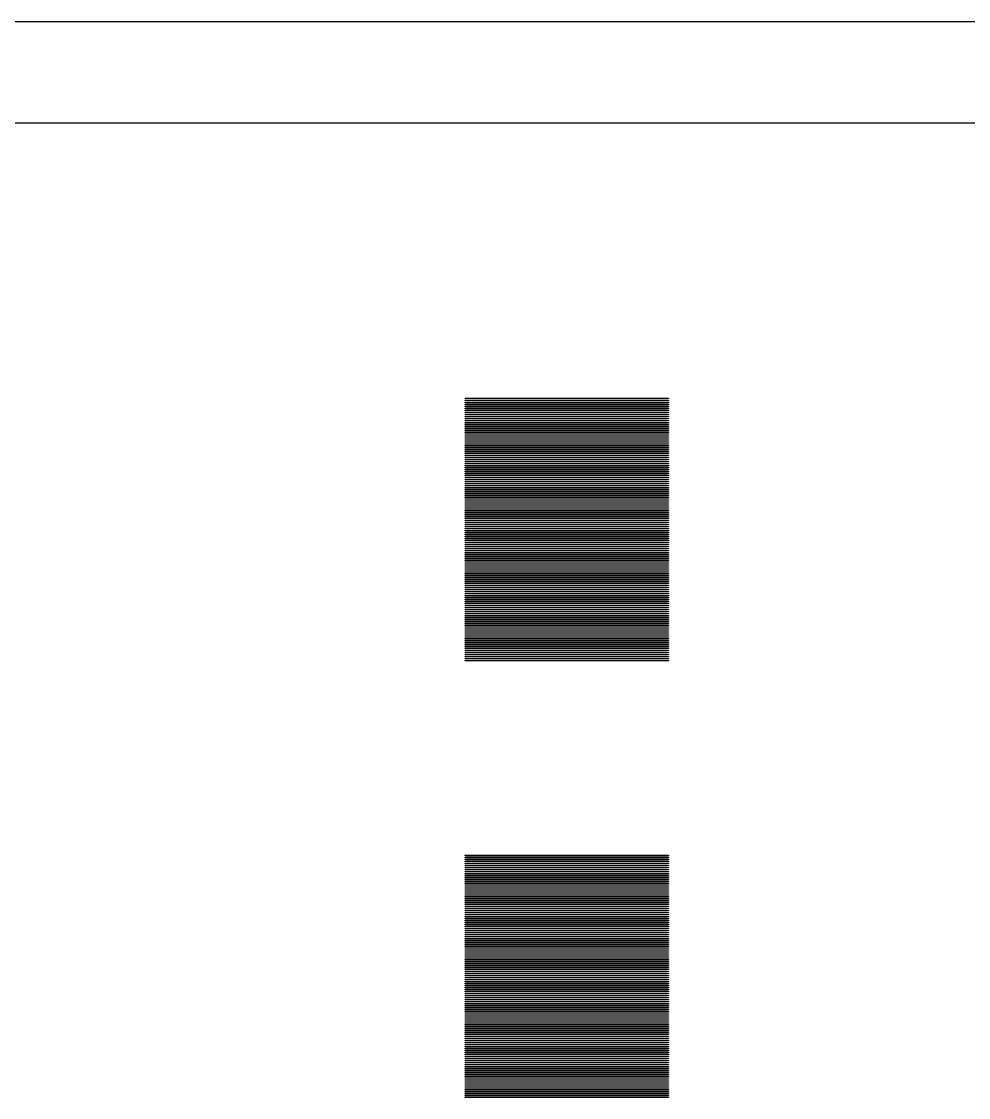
# Model space of a CAD drawing. Extents: x -21 to 129, y -39 to 111.
# Drawn here: x 16.27 to 34.9, y 56.31 to 77.5 of the extents above; entities that cross this region are included whole.
import ezdxf

# ---------------------------------------------------------------- set-up
doc = ezdxf.new("R2010")
doc.units = 0

msp = doc.modelspace()

# ---------------------------------------------------------------- linework, layer by layer
for p, q in [((-4.5, 77.5), (112.5, 77.5)), ((111.5, 75.5), (-3.5, 75.5)), ((25, 70.075), (25, 70.085)), ((25, 70.085), (29, 70.085)), ((29, 70.075), (25, 70.075)), ((25, 70.035), (25, 70.045)), ((25, 70.045), (29, 70.045)), ((29, 70.035), (25, 70.035)), ((25, 69.995), (25, 70.005)), ((25, 70.005), (29, 70.005)), ((29, 69.995), (25, 69.995)), ((25, 69.955), (25, 69.965)), ((25, 69.965), (29, 69.965)), ((29, 69.955), (25, 69.955)), ((25, 69.915), (25, 69.925)), ((25, 69.925), (29, 69.925)), ((29, 69.915), (25, 69.915)), ((29, 70.085), (29, 70.075)), ((29, 70.045), (29, 70.035)), ((29, 70.005), (29, 69.995)), ((29, 69.965), (29, 69.955)), ((29, 69.925), (29, 69.915)), ((25, 69.875), (25, 69.885)), ((25, 69.885), (29, 69.885)), ((29, 69.875), (25, 69.875)), ((25, 69.835), (25, 69.845)), ((25, 69.845), (29, 69.845)), ((29, 69.835), (25, 69.835)), ((25, 69.795), (25, 69.805)), ((25, 69.805), (29, 69.805)), ((29, 69.795), (25, 69.795)), ((25, 69.755), (25, 69.765)), ((25, 69.765), (29, 69.765)), ((29, 69.755), (25, 69.755)), ((25, 69.715), (25, 69.725)), ((25, 69.725), (29, 69.725)), ((29, 69.715), (25, 69.715)), ((29, 69.885), (29, 69.875)), ((29, 69.845), (29, 69.835)), ((29, 69.805), (29, 69.795)), ((29, 69.765), (29, 69.755)), ((29, 69.725), (29, 69.715)), ((25, 69.675), (25, 69.685)), ((25, 69.685), (29, 69.685)), ((29, 69.675), (25, 69.675)), ((25, 69.635), (25, 69.645)), ((25, 69.645), (29, 69.645)), ((29, 69.635), (25, 69.635)), ((25, 69.595), (25, 69.605)), ((25, 69.605), (29, 69.605)), ((29, 69.595), (25, 69.595)), ((25, 69.555), (25, 69.565)), ((25, 69.565), (29, 69.565)), ((29, 69.555), (25, 69.555)), ((25, 69.515), (25, 69.525)), ((25, 69.525), (29, 69.525)), ((29, 69.515), (25, 69.515)), ((29, 69.685), (29, 69.675)), ((29, 69.645), (29, 69.635)), ((29, 69.605), (29, 69.595)), ((29, 69.565), (29, 69.555)), ((29, 69.525), (29, 69.515)), ((25, 69.475), (25, 69.485)), ((25, 69.485), (29, 69.485)), ((29, 69.475), (25, 69.475)), ((25, 69.435), (25, 69.445)), ((25, 69.445), (29, 69.445)), ((29, 69.435), (25, 69.435)), ((25, 69.395), (25, 69.405)), ((25, 69.405), (29, 69.405)), ((29, 69.395), (25, 69.395)), ((25, 69.355), (25, 69.365)), ((25, 69.365), (29, 69.365)), ((29, 69.355), (25, 69.355)), ((25, 69.315), (25, 69.325)), ((25, 69.325), (29, 69.325)), ((29, 69.315), (25, 69.315)), ((25, 69.275), (25, 69.285)), ((25, 69.285), (29, 69.285)), ((29, 69.275), (25, 69.275)), ((29, 69.485), (29, 69.475)), ((29, 69.445), (29, 69.435)), ((29, 69.405), (29, 69.395)), ((29, 69.365), (29, 69.355)), ((29, 69.325), (29, 69.315)), ((29, 69.285), (29, 69.275)), ((25, 69.235), (25, 69.245)), ((25, 69.245), (29, 69.245)), ((29, 69.235), (25, 69.235)), ((25, 69.195), (25, 69.205)), ((25, 69.205), (29, 69.205)), ((29, 69.195), (25, 69.195)), ((25, 69.155), (25, 69.165)), ((25, 69.165), (29, 69.165)), ((29, 69.155), (25, 69.155)), ((25, 69.115), (25, 69.125)), ((25, 69.125), (29, 69.125)), ((29, 69.115), (25, 69.115)), ((25, 69.075), (25, 69.085)), ((25, 69.085), (29, 69.085)), ((29, 69.075), (25, 69.075)), ((29, 69.245), (29, 69.235)), ((29, 69.205), (29, 69.195)), ((29, 69.165), (29, 69.155)), ((29, 69.125), (29, 69.115)), ((29, 69.085), (29, 69.075)), ((25, 69.035), (25, 69.045)), ((25, 69.045), (29, 69.045)), ((29, 69.035), (25, 69.035)), ((25, 68.995), (25, 69.005)), ((25, 69.005), (29, 69.005)), ((29, 68.995), (25, 68.995)), ((25, 68.955), (25, 68.965)), ((25, 68.965), (29, 68.965)), ((29, 68.955), (25, 68.955)), ((25, 68.915), (25, 68.925)), ((25, 68.925), (29, 68.925)), ((29, 68.915), (25, 68.915)), ((25, 68.875), (25, 68.885)), ((25, 68.885), (29, 68.885)), ((29, 68.875), (25, 68.875)), ((29, 69.045), (29, 69.035)), ((29, 69.005), (29, 68.995)), ((29, 68.965), (29, 68.955)), ((29, 68.925), (29, 68.915)), ((29, 68.885), (29, 68.875)), ((25, 68.835), (25, 68.845)), ((25, 68.845), (29, 68.845)), ((29, 68.835), (25, 68.835)), ((25, 68.795), (25, 68.805)), ((25, 68.805), (29, 68.805)), ((29, 68.795), (25, 68.795)), ((25, 68.755), (25, 68.765)), ((25, 68.765), (29, 68.765)), ((29, 68.755), (25, 68.755)), ((25, 68.715), (25, 68.725)), ((25, 68.725), (29, 68.725)), ((29, 68.715), (25, 68.715)), ((25, 68.675), (25, 68.685)), ((25, 68.685), (29, 68.685)), ((29, 68.675), (25, 68.675)), ((25, 68.635), (25, 68.645)), ((25, 68.645), (29, 68.645)), ((29, 68.845), (29, 68.835)), ((29, 68.805), (29, 68.795)), ((29, 68.765), (29, 68.755)), ((29, 68.725), (29, 68.715)), ((29, 68.685), (29, 68.675)), ((29, 68.645), (29, 68.635)), ((29, 68.635), (25, 68.635)), ((25, 68.595), (25, 68.605)), ((25, 68.605), (29, 68.605)), ((29, 68.595), (25, 68.595)), ((25, 68.555), (25, 68.565)), ((25, 68.565), (29, 68.565)), ((29, 68.555), (25, 68.555)), ((25, 68.515), (25, 68.525)), ((25, 68.525), (29, 68.525)), ((29, 68.515), (25, 68.515)), ((25, 68.475), (25, 68.485)), ((25, 68.485), (29, 68.485)), ((29, 68.475), (25, 68.475)), ((25, 68.435), (25, 68.445)), ((25, 68.445), (29, 68.445)), ((29, 68.435), (25, 68.435)), ((29, 68.605), (29, 68.595)), ((29, 68.565), (29, 68.555)), ((29, 68.525), (29, 68.515)), ((29, 68.485), (29, 68.475)), ((29, 68.445), (29, 68.435)), ((25, 68.395), (25, 68.405)), ((25, 68.405), (29, 68.405)), ((29, 68.395), (25, 68.395)), ((25, 68.355), (25, 68.365)), ((25, 68.365), (29, 68.365)), ((29, 68.355), (25, 68.355)), ((25, 68.315), (25, 68.325)), ((25, 68.325), (29, 68.325)), ((29, 68.315), (25, 68.315)), ((25, 68.275), (25, 68.285)), ((25, 68.285), (29, 68.285)), ((29, 68.275), (25, 68.275)), ((25, 68.235), (25, 68.245)), ((25, 68.245), (29, 68.245)), ((29, 68.235), (25, 68.235)), ((29, 68.405), (29, 68.395)), ((29, 68.365), (29, 68.355)), ((29, 68.325), (29, 68.315)), ((29, 68.285), (29, 68.275)), ((29, 68.245), (29, 68.235)), ((25, 68.195), (25, 68.205)), ((25, 68.205), (29, 68.205)), ((29, 68.195), (25, 68.195)), ((25, 68.155), (25, 68.165)), ((25, 68.165), (29, 68.165)), ((29, 68.155), (25, 68.155)), ((25, 68.115), (25, 68.125)), ((25, 68.125), (29, 68.125)), ((29, 68.115), (25, 68.115)), ((25, 68.075), (25, 68.085)), ((25, 68.085), (29, 68.085)), ((29, 68.075), (25, 68.075)), ((25, 68.035), (25, 68.045)), ((25, 68.045), (29, 68.045)), ((29, 68.035), (25, 68.035)), ((25, 67.995), (25, 68.005)), ((25, 68.005), (29, 68.005)), ((29, 68.205), (29, 68.195)), ((29, 68.165), (29, 68.155)), ((29, 68.125), (29, 68.115)), ((29, 68.085), (29, 68.075)), ((29, 68.045), (29, 68.035)), ((29, 68.005), (29, 67.995)), ((29, 67.995), (25, 67.995)), ((25, 67.955), (25, 67.965)), ((25, 67.965), (29, 67.965)), ((29, 67.955), (25, 67.955)), ((25, 67.915), (25, 67.925)), ((25, 67.925), (29, 67.925)), ((29, 67.915), (25, 67.915)), ((25, 67.875), (25, 67.885)), ((25, 67.885), (29, 67.885)), ((29, 67.875), (25, 67.875)), ((25, 67.835), (25, 67.845)), ((25, 67.845), (29, 67.845)), ((29, 67.835), (25, 67.835)), ((25, 67.795), (25, 67.805)), ((25, 67.805), (29, 67.805)), ((29, 67.795), (25, 67.795)), ((29, 67.965), (29, 67.955)), ((29, 67.925), (29, 67.915)), ((29, 67.885), (29, 67.875)), ((29, 67.845), (29, 67.835)), ((29, 67.805), (29, 67.795)), ((25, 67.755), (25, 67.765)), ((25, 67.765), (29, 67.765)), ((29, 67.755), (25, 67.755)), ((25, 67.715), (25, 67.725)), ((25, 67.725), (29, 67.725)), ((29, 67.715), (25, 67.715)), ((25, 67.675), (25, 67.685)), ((25, 67.685), (29, 67.685)), ((29, 67.675), (25, 67.675)), ((25, 67.635), (25, 67.645)), ((25, 67.645), (29, 67.645)), ((29, 67.635), (25, 67.635)), ((25, 67.595), (25, 67.605)), ((25, 67.605), (29, 67.605)), ((29, 67.595), (25, 67.595)), ((29, 67.765), (29, 67.755)), ((29, 67.725), (29, 67.715)), ((29, 67.685), (29, 67.675)), ((29, 67.645), (29, 67.635)), ((29, 67.605), (29, 67.595)), ((25, 67.555), (25, 67.565)), ((25, 67.565), (29, 67.565)), ((29, 67.555), (25, 67.555)), ((25, 67.515), (25, 67.525)), ((25, 67.525), (29, 67.525)), ((29, 67.515), (25, 67.515)), ((25, 67.475), (25, 67.485)), ((25, 67.485), (29, 67.485)), ((29, 67.475), (25, 67.475)), ((25, 67.435), (25, 67.445)), ((25, 67.445), (29, 67.445)), ((29, 67.435), (25, 67.435)), ((25, 67.395), (25, 67.405)), ((25, 67.405), (29, 67.405)), ((29, 67.395), (25, 67.395)), ((29, 67.565), (29, 67.555)), ((29, 67.525), (29, 67.515)), ((29, 67.485), (29, 67.475)), ((29, 67.445), (29, 67.435)), ((29, 67.405), (29, 67.395)), ((25, 67.355), (25, 67.365)), ((25, 67.365), (29, 67.365)), ((29, 67.355), (25, 67.355)), ((25, 67.315), (25, 67.325)), ((25, 67.325), (29, 67.325)), ((29, 67.315), (25, 67.315)), ((25, 67.275), (25, 67.285)), ((25, 67.285), (29, 67.285)), ((29, 67.275), (25, 67.275)), ((25, 67.235), (25, 67.245)), ((25, 67.245), (29, 67.245)), ((29, 67.235), (25, 67.235)), ((25, 67.195), (25, 67.205)), ((25, 67.205), (29, 67.205)), ((29, 67.195), (25, 67.195)), ((25, 67.155), (25, 67.165)), ((25, 67.165), (29, 67.165)), ((29, 67.365), (29, 67.355)), ((29, 67.325), (29, 67.315)), ((29, 67.285), (29, 67.275)), ((29, 67.245), (29, 67.235)), ((29, 67.205), (29, 67.195)), ((29, 67.165), (29, 67.155)), ((29, 67.155), (25, 67.155)), ((25, 67.115), (25, 67.125)), ((25, 67.125), (29, 67.125)), ((29, 67.115), (25, 67.115)), ((25, 67.075), (25, 67.085)), ((25, 67.085), (29, 67.085)), ((29, 67.075), (25, 67.075)), ((25, 67.035), (25, 67.045)), ((25, 67.045), (29, 67.045)), ((29, 67.035), (25, 67.035)), ((25, 66.995), (25, 67.005)), ((25, 67.005), (29, 67.005)), ((29, 66.995), (25, 66.995)), ((25, 66.955), (25, 66.965)), ((25, 66.965), (29, 66.965)), ((29, 66.955), (25, 66.955)), ((29, 67.125), (29, 67.115)), ((29, 67.085), (29, 67.075)), ((29, 67.045), (29, 67.035)), ((29, 67.005), (29, 66.995)), ((29, 66.965), (29, 66.955)), ((25, 66.915), (25, 66.925)), ((25, 66.925), (29, 66.925)), ((29, 66.915), (25, 66.915)), ((25, 66.875), (25, 66.885)), ((25, 66.885), (29, 66.885)), ((29, 66.875), (25, 66.875)), ((25, 66.835), (25, 66.845)), ((25, 66.845), (29, 66.845)), ((29, 66.835), (25, 66.835)), ((25, 66.795), (25, 66.805)), ((25, 66.805), (29, 66.805)), ((29, 66.795), (25, 66.795)), ((25, 66.755), (25, 66.765)), ((25, 66.765), (29, 66.765)), ((29, 66.755), (25, 66.755)), ((29, 66.925), (29, 66.915)), ((29, 66.885), (29, 66.875)), ((29, 66.845), (29, 66.835)), ((29, 66.805), (29, 66.795)), ((29, 66.765), (29, 66.755)), ((25, 66.715), (25, 66.725)), ((25, 66.725), (29, 66.725)), ((29, 66.715), (25, 66.715)), ((25, 66.675), (25, 66.685)), ((25, 66.685), (29, 66.685)), ((29, 66.675), (25, 66.675)), ((25, 66.635), (25, 66.645)), ((25, 66.645), (29, 66.645)), ((29, 66.635), (25, 66.635)), ((25, 66.595), (25, 66.605)), ((25, 66.605), (29, 66.605)), ((29, 66.595), (25, 66.595)), ((25, 66.555), (25, 66.565)), ((25, 66.565), (29, 66.565)), ((29, 66.555), (25, 66.555)), ((25, 66.515), (25, 66.525)), ((25, 66.525), (29, 66.525)), ((29, 66.725), (29, 66.715)), ((29, 66.685), (29, 66.675)), ((29, 66.645), (29, 66.635)), ((29, 66.605), (29, 66.595)), ((29, 66.565), (29, 66.555)), ((29, 66.525), (29, 66.515)), ((29, 66.515), (25, 66.515)), ((25, 66.475), (25, 66.485)), ((25, 66.485), (29, 66.485)), ((29, 66.475), (25, 66.475)), ((25, 66.435), (25, 66.445)), ((25, 66.445), (29, 66.445)), ((29, 66.435), (25, 66.435)), ((25, 66.395), (25, 66.405)), ((25, 66.405), (29, 66.405)), ((29, 66.395), (25, 66.395)), ((25, 66.355), (25, 66.365)), ((25, 66.365), (29, 66.365)), ((29, 66.355), (25, 66.355)), ((25, 66.315), (25, 66.325)), ((25, 66.325), (29, 66.325)), ((29, 66.315), (25, 66.315)), ((29, 66.485), (29, 66.475)), ((29, 66.445), (29, 66.435)), ((29, 66.405), (29, 66.395)), ((29, 66.365), (29, 66.355)), ((29, 66.325), (29, 66.315)), ((25, 66.275), (25, 66.285)), ((25, 66.285), (29, 66.285)), ((29, 66.275), (25, 66.275)), ((25, 66.235), (25, 66.245)), ((25, 66.245), (29, 66.245)), ((29, 66.235), (25, 66.235)), ((25, 66.195), (25, 66.205)), ((25, 66.205), (29, 66.205)), ((29, 66.195), (25, 66.195)), ((25, 66.155), (25, 66.165)), ((25, 66.165), (29, 66.165)), ((29, 66.155), (25, 66.155)), ((25, 66.115), (25, 66.125)), ((25, 66.125), (29, 66.125)), ((29, 66.115), (25, 66.115)), ((29, 66.285), (29, 66.275)), ((29, 66.245), (29, 66.235)), ((29, 66.205), (29, 66.195)), ((29, 66.165), (29, 66.155)), ((29, 66.125), (29, 66.115)), ((25, 66.075), (25, 66.085)), ((25, 66.085), (29, 66.085)), ((29, 66.075), (25, 66.075)), ((25, 66.035), (25, 66.045)), ((25, 66.045), (29, 66.045)), ((29, 66.035), (25, 66.035)), ((25, 65.995), (25, 66.005)), ((25, 66.005), (29, 66.005)), ((29, 65.995), (25, 65.995)), ((25, 65.955), (25, 65.965)), ((25, 65.965), (29, 65.965)), ((29, 65.955), (25, 65.955)), ((25, 65.915), (25, 65.925)), ((25, 65.925), (29, 65.925)), ((29, 65.915), (25, 65.915)), ((29, 66.085), (29, 66.075)), ((29, 66.045), (29, 66.035)), ((29, 66.005), (29, 65.995)), ((29, 65.965), (29, 65.955)), ((29, 65.925), (29, 65.915)), ((25, 65.875), (25, 65.885)), ((25, 65.885), (29, 65.885)), ((29, 65.875), (25, 65.875)), ((25, 65.835), (25, 65.845)), ((25, 65.845), (29, 65.845)), ((29, 65.835), (25, 65.835)), ((25, 65.795), (25, 65.805)), ((25, 65.805), (29, 65.805)), ((29, 65.795), (25, 65.795)), ((25, 65.755), (25, 65.765)), ((25, 65.765), (29, 65.765)), ((29, 65.755), (25, 65.755)), ((25, 65.715), (25, 65.725)), ((25, 65.725), (29, 65.725)), ((29, 65.715), (25, 65.715)), ((25, 65.675), (25, 65.685)), ((25, 65.685), (29, 65.685)), ((29, 65.675), (25, 65.675)), ((29, 65.885), (29, 65.875)), ((29, 65.845), (29, 65.835)), ((29, 65.805), (29, 65.795)), ((29, 65.765), (29, 65.755)), ((29, 65.725), (29, 65.715)), ((29, 65.685), (29, 65.675)), ((25, 65.635), (25, 65.645)), ((25, 65.645), (29, 65.645)), ((29, 65.635), (25, 65.635)), ((25, 65.595), (25, 65.605)), ((25, 65.605), (29, 65.605)), ((29, 65.595), (25, 65.595)), ((25, 65.555), (25, 65.565)), ((25, 65.565), (29, 65.565)), ((29, 65.555), (25, 65.555)), ((25, 65.515), (25, 65.525)), ((25, 65.525), (29, 65.525)), ((29, 65.515), (25, 65.515)), ((25, 65.475), (25, 65.485)), ((25, 65.485), (29, 65.485)), ((29, 65.475), (25, 65.475)), ((29, 65.645), (29, 65.635)), ((29, 65.605), (29, 65.595)), ((29, 65.565), (29, 65.555)), ((29, 65.525), (29, 65.515)), ((29, 65.485), (29, 65.475)), ((25, 65.435), (25, 65.445)), ((25, 65.445), (29, 65.445)), ((29, 65.435), (25, 65.435)), ((25, 65.395), (25, 65.405)), ((25, 65.405), (29, 65.405)), ((29, 65.395), (25, 65.395)), ((25, 65.355), (25, 65.365)), ((25, 65.365), (29, 65.365)), ((29, 65.355), (25, 65.355)), ((25, 65.315), (25, 65.325)), ((25, 65.325), (29, 65.325)), ((29, 65.315), (25, 65.315)), ((25, 65.275), (25, 65.285)), ((25, 65.285), (29, 65.285)), ((29, 65.275), (25, 65.275)), ((29, 65.445), (29, 65.435)), ((29, 65.405), (29, 65.395)), ((29, 65.365), (29, 65.355)), ((29, 65.325), (29, 65.315)), ((29, 65.285), (29, 65.275)), ((25, 65.235), (25, 65.245)), ((25, 65.245), (29, 65.245)), ((29, 65.235), (25, 65.235)), ((25, 65.195), (25, 65.205)), ((25, 65.205), (29, 65.205)), ((29, 65.195), (25, 65.195)), ((25, 65.155), (25, 65.165)), ((25, 65.165), (29, 65.165)), ((29, 65.155), (25, 65.155)), ((25, 65.115), (25, 65.125)), ((25, 65.125), (29, 65.125)), ((29, 65.115), (25, 65.115)), ((25, 65.075), (25, 65.085)), ((25, 65.085), (29, 65.085)), ((29, 65.075), (25, 65.075)), ((25, 65.035), (25, 65.045)), ((25, 65.045), (29, 65.045)), ((29, 65.245), (29, 65.235)), ((29, 65.205), (29, 65.195)), ((29, 65.165), (29, 65.155)), ((29, 65.125), (29, 65.115)), ((29, 65.085), (29, 65.075)), ((29, 65.045), (29, 65.035)), ((29, 65.035), (25, 65.035)), ((25, 64.995), (25, 65.005)), ((25, 65.005), (29, 65.005)), ((29, 64.995), (25, 64.995)), ((25, 64.955), (25, 64.965)), ((25, 64.965), (29, 64.965)), ((29, 64.955), (25, 64.955)), ((25, 64.915), (25, 64.925)), ((25, 64.925), (29, 64.925)), ((29, 64.915), (25, 64.915)), ((29, 65.005), (29, 64.995)), ((29, 64.965), (29, 64.955)), ((29, 64.925), (29, 64.915)), ((25, 61.075), (25, 61.085)), ((25, 61.085), (29, 61.085)), ((29, 61.075), (25, 61.075)), ((25, 61.035), (25, 61.045)), ((25, 61.045), (29, 61.045)), ((29, 61.035), (25, 61.035)), ((29, 61.085), (29, 61.075)), ((29, 61.045), (29, 61.035)), ((25, 60.995), (25, 61.005)), ((25, 61.005), (29, 61.005)), ((29, 60.995), (25, 60.995)), ((25, 60.955), (25, 60.965)), ((25, 60.965), (29, 60.965)), ((29, 60.955), (25, 60.955)), ((25, 60.915), (25, 60.925)), ((25, 60.925), (29, 60.925)), ((29, 60.915), (25, 60.915)), ((25, 60.875), (25, 60.885)), ((25, 60.885), (29, 60.885)), ((29, 60.875), (25, 60.875)), ((25, 60.835), (25, 60.845)), ((25, 60.845), (29, 60.845)), ((29, 60.835), (25, 60.835)), ((25, 60.795), (25, 60.805)), ((25, 60.805), (29, 60.805)), ((29, 61.005), (29, 60.995)), ((29, 60.965), (29, 60.955)), ((29, 60.925), (29, 60.915)), ((29, 60.885), (29, 60.875)), ((29, 60.845), (29, 60.835)), ((29, 60.805), (29, 60.795)), ((29, 60.795), (25, 60.795)), ((25, 60.755), (25, 60.765)), ((25, 60.765), (29, 60.765)), ((29, 60.755), (25, 60.755)), ((25, 60.715), (25, 60.725)), ((25, 60.725), (29, 60.725)), ((29, 60.715), (25, 60.715)), ((25, 60.675), (25, 60.685)), ((25, 60.685), (29, 60.685)), ((29, 60.675), (25, 60.675)), ((25, 60.635), (25, 60.645)), ((25, 60.645), (29, 60.645)), ((29, 60.635), (25, 60.635)), ((25, 60.595), (25, 60.605)), ((25, 60.605), (29, 60.605)), ((29, 60.595), (25, 60.595)), ((29, 60.765), (29, 60.755)), ((29, 60.725), (29, 60.715)), ((29, 60.685), (29, 60.675)), ((29, 60.645), (29, 60.635)), ((29, 60.605), (29, 60.595)), ((25, 60.555), (25, 60.565)), ((25, 60.565), (29, 60.565)), ((29, 60.555), (25, 60.555)), ((25, 60.515), (25, 60.525)), ((25, 60.525), (29, 60.525)), ((29, 60.515), (25, 60.515)), ((25, 60.475), (25, 60.485)), ((25, 60.485), (29, 60.485)), ((29, 60.475), (25, 60.475)), ((25, 60.435), (25, 60.445)), ((25, 60.445), (29, 60.445)), ((29, 60.435), (25, 60.435)), ((25, 60.395), (25, 60.405)), ((25, 60.405), (29, 60.405)), ((29, 60.395), (25, 60.395)), ((29, 60.565), (29, 60.555)), ((29, 60.525), (29, 60.515)), ((29, 60.485), (29, 60.475)), ((29, 60.445), (29, 60.435)), ((29, 60.405), (29, 60.395)), ((25, 60.355), (25, 60.365)), ((25, 60.365), (29, 60.365)), ((29, 60.355), (25, 60.355)), ((25, 60.315), (25, 60.325)), ((25, 60.325), (29, 60.325)), ((29, 60.315), (25, 60.315)), ((25, 60.275), (25, 60.285)), ((25, 60.285), (29, 60.285)), ((29, 60.275), (25, 60.275)), ((25, 60.235), (25, 60.245)), ((25, 60.245), (29, 60.245)), ((29, 60.235), (25, 60.235)), ((25, 60.195), (25, 60.205)), ((25, 60.205), (29, 60.205)), ((29, 60.195), (25, 60.195)), ((29, 60.365), (29, 60.355)), ((29, 60.325), (29, 60.315)), ((29, 60.285), (29, 60.275)), ((29, 60.245), (29, 60.235)), ((29, 60.205), (29, 60.195)), ((25, 60.155), (25, 60.165)), ((25, 60.165), (29, 60.165)), ((29, 60.155), (25, 60.155)), ((25, 60.115), (25, 60.125)), ((25, 60.125), (29, 60.125)), ((29, 60.115), (25, 60.115)), ((25, 60.075), (25, 60.085)), ((25, 60.085), (29, 60.085)), ((29, 60.075), (25, 60.075)), ((25, 60.035), (25, 60.045)), ((25, 60.045), (29, 60.045)), ((29, 60.035), (25, 60.035)), ((25, 59.995), (25, 60.005)), ((25, 60.005), (29, 60.005)), ((29, 59.995), (25, 59.995)), ((25, 59.955), (25, 59.965)), ((25, 59.965), (29, 59.965)), ((29, 59.955), (25, 59.955)), ((29, 60.165), (29, 60.155)), ((29, 60.125), (29, 60.115)), ((29, 60.085), (29, 60.075)), ((29, 60.045), (29, 60.035)), ((29, 60.005), (29, 59.995)), ((29, 59.965), (29, 59.955)), ((25, 59.915), (25, 59.925)), ((25, 59.925), (29, 59.925)), ((29, 59.915), (25, 59.915)), ((25, 59.875), (25, 59.885)), ((25, 59.885), (29, 59.885)), ((29, 59.875), (25, 59.875)), ((25, 59.835), (25, 59.845)), ((25, 59.845), (29, 59.845)), ((29, 59.835), (25, 59.835)), ((25, 59.795), (25, 59.805)), ((25, 59.805), (29, 59.805)), ((29, 59.795), (25, 59.795)), ((25, 59.755), (25, 59.765)), ((25, 59.765), (29, 59.765)), ((29, 59.755), (25, 59.755)), ((29, 59.925), (29, 59.915)), ((29, 59.885), (29, 59.875)), ((29, 59.845), (29, 59.835)), ((29, 59.805), (29, 59.795)), ((29, 59.765), (29, 59.755)), ((25, 59.715), (25, 59.725)), ((25, 59.725), (29, 59.725)), ((29, 59.715), (25, 59.715)), ((25, 59.675), (25, 59.685)), ((25, 59.685), (29, 59.685)), ((29, 59.675), (25, 59.675)), ((25, 59.635), (25, 59.645)), ((25, 59.645), (29, 59.645)), ((29, 59.635), (25, 59.635)), ((25, 59.595), (25, 59.605)), ((25, 59.605), (29, 59.605)), ((29, 59.595), (25, 59.595)), ((25, 59.555), (25, 59.565)), ((25, 59.565), (29, 59.565)), ((29, 59.555), (25, 59.555)), ((29, 59.725), (29, 59.715)), ((29, 59.685), (29, 59.675)), ((29, 59.645), (29, 59.635)), ((29, 59.605), (29, 59.595)), ((29, 59.565), (29, 59.555)), ((25, 59.515), (25, 59.525)), ((25, 59.525), (29, 59.525)), ((29, 59.515), (25, 59.515)), ((25, 59.475), (25, 59.485)), ((25, 59.485), (29, 59.485)), ((29, 59.475), (25, 59.475)), ((25, 59.435), (25, 59.445)), ((25, 59.445), (29, 59.445)), ((29, 59.435), (25, 59.435)), ((25, 59.395), (25, 59.405)), ((25, 59.405), (29, 59.405)), ((29, 59.395), (25, 59.395)), ((25, 59.355), (25, 59.365)), ((25, 59.365), (29, 59.365)), ((29, 59.355), (25, 59.355)), ((25, 59.315), (25, 59.325)), ((25, 59.325), (29, 59.325)), ((29, 59.525), (29, 59.515)), ((29, 59.485), (29, 59.475)), ((29, 59.445), (29, 59.435)), ((29, 59.405), (29, 59.395)), ((29, 59.365), (29, 59.355)), ((29, 59.325), (29, 59.315)), ((29, 59.315), (25, 59.315)), ((25, 59.275), (25, 59.285)), ((25, 59.285), (29, 59.285)), ((29, 59.275), (25, 59.275)), ((25, 59.235), (25, 59.245)), ((25, 59.245), (29, 59.245)), ((29, 59.235), (25, 59.235)), ((25, 59.195), (25, 59.205)), ((25, 59.205), (29, 59.205)), ((29, 59.195), (25, 59.195)), ((25, 59.155), (25, 59.165)), ((25, 59.165), (29, 59.165)), ((29, 59.155), (25, 59.155)), ((25, 59.115), (25, 59.125)), ((25, 59.125), (29, 59.125)), ((29, 59.115), (25, 59.115)), ((29, 59.285), (29, 59.275)), ((29, 59.245), (29, 59.235)), ((29, 59.205), (29, 59.195)), ((29, 59.165), (29, 59.155)), ((29, 59.125), (29, 59.115)), ((25, 59.075), (25, 59.085)), ((25, 59.085), (29, 59.085)), ((29, 59.075), (25, 59.075)), ((25, 59.035), (25, 59.045)), ((25, 59.045), (29, 59.045)), ((29, 59.035), (25, 59.035)), ((25, 58.995), (25, 59.005)), ((25, 59.005), (29, 59.005)), ((29, 58.995), (25, 58.995)), ((25, 58.955), (25, 58.965)), ((25, 58.965), (29, 58.965)), ((29, 58.955), (25, 58.955)), ((25, 58.915), (25, 58.925)), ((25, 58.925), (29, 58.925)), ((29, 58.915), (25, 58.915)), ((29, 59.085), (29, 59.075)), ((29, 59.045), (29, 59.035)), ((29, 59.005), (29, 58.995)), ((29, 58.965), (29, 58.955)), ((29, 58.925), (29, 58.915)), ((25, 58.875), (25, 58.885)), ((25, 58.885), (29, 58.885)), ((29, 58.875), (25, 58.875)), ((25, 58.835), (25, 58.845)), ((25, 58.845), (29, 58.845)), ((29, 58.835), (25, 58.835)), ((25, 58.795), (25, 58.805)), ((25, 58.805), (29, 58.805)), ((29, 58.795), (25, 58.795)), ((25, 58.755), (25, 58.765)), ((25, 58.765), (29, 58.765)), ((29, 58.755), (25, 58.755)), ((25, 58.715), (25, 58.725)), ((25, 58.725), (29, 58.725)), ((29, 58.715), (25, 58.715)), ((25, 58.675), (25, 58.685)), ((25, 58.685), (29, 58.685)), ((29, 58.885), (29, 58.875)), ((29, 58.845), (29, 58.835)), ((29, 58.805), (29, 58.795)), ((29, 58.765), (29, 58.755)), ((29, 58.725), (29, 58.715)), ((29, 58.685), (29, 58.675)), ((29, 58.675), (25, 58.675)), ((25, 58.635), (25, 58.645)), ((25, 58.645), (29, 58.645)), ((29, 58.635), (25, 58.635)), ((25, 58.595), (25, 58.605)), ((25, 58.605), (29, 58.605)), ((29, 58.595), (25, 58.595)), ((25, 58.555), (25, 58.565)), ((25, 58.565), (29, 58.565)), ((29, 58.555), (25, 58.555)), ((25, 58.515), (25, 58.525)), ((25, 58.525), (29, 58.525)), ((29, 58.515), (25, 58.515)), ((25, 58.475), (25, 58.485)), ((25, 58.485), (29, 58.485)), ((29, 58.475), (25, 58.475)), ((29, 58.645), (29, 58.635)), ((29, 58.605), (29, 58.595)), ((29, 58.565), (29, 58.555)), ((29, 58.525), (29, 58.515)), ((29, 58.485), (29, 58.475)), ((25, 58.435), (25, 58.445)), ((25, 58.445), (29, 58.445)), ((29, 58.435), (25, 58.435)), ((25, 58.395), (25, 58.405)), ((25, 58.405), (29, 58.405)), ((29, 58.395), (25, 58.395)), ((25, 58.355), (25, 58.365)), ((25, 58.365), (29, 58.365)), ((29, 58.355), (25, 58.355)), ((25, 58.315), (25, 58.325)), ((25, 58.325), (29, 58.325)), ((29, 58.315), (25, 58.315)), ((25, 58.275), (25, 58.285)), ((25, 58.285), (29, 58.285)), ((29, 58.275), (25, 58.275)), ((29, 58.445), (29, 58.435)), ((29, 58.405), (29, 58.395)), ((29, 58.365), (29, 58.355)), ((29, 58.325), (29, 58.315)), ((29, 58.285), (29, 58.275)), ((25, 58.235), (25, 58.245)), ((25, 58.245), (29, 58.245)), ((29, 58.235), (25, 58.235)), ((25, 58.195), (25, 58.205)), ((25, 58.205), (29, 58.205)), ((29, 58.195), (25, 58.195)), ((25, 58.155), (25, 58.165)), ((25, 58.165), (29, 58.165)), ((29, 58.155), (25, 58.155)), ((25, 58.115), (25, 58.125)), ((25, 58.125), (29, 58.125)), ((29, 58.115), (25, 58.115)), ((25, 58.075), (25, 58.085)), ((25, 58.085), (29, 58.085)), ((29, 58.075), (25, 58.075)), ((29, 58.245), (29, 58.235)), ((29, 58.205), (29, 58.195)), ((29, 58.165), (29, 58.155)), ((29, 58.125), (29, 58.115)), ((29, 58.085), (29, 58.075)), ((25, 58.035), (25, 58.045)), ((25, 58.045), (29, 58.045)), ((29, 58.035), (25, 58.035)), ((25, 57.995), (25, 58.005)), ((25, 58.005), (29, 58.005)), ((29, 57.995), (25, 57.995)), ((25, 57.955), (25, 57.965)), ((25, 57.965), (29, 57.965)), ((29, 57.955), (25, 57.955)), ((25, 57.915), (25, 57.925)), ((25, 57.925), (29, 57.925)), ((29, 57.915), (25, 57.915)), ((25, 57.875), (25, 57.885)), ((25, 57.885), (29, 57.885)), ((29, 57.875), (25, 57.875)), ((25, 57.835), (25, 57.845)), ((25, 57.845), (29, 57.845)), ((29, 58.045), (29, 58.035)), ((29, 58.005), (29, 57.995)), ((29, 57.965), (29, 57.955)), ((29, 57.925), (29, 57.915)), ((29, 57.885), (29, 57.875)), ((29, 57.845), (29, 57.835)), ((29, 57.835), (25, 57.835)), ((25, 57.795), (25, 57.805)), ((25, 57.805), (29, 57.805)), ((29, 57.795), (25, 57.795)), ((25, 57.755), (25, 57.765)), ((25, 57.765), (29, 57.765)), ((29, 57.755), (25, 57.755)), ((25, 57.715), (25, 57.725)), ((25, 57.725), (29, 57.725)), ((29, 57.715), (25, 57.715)), ((25, 57.675), (25, 57.685)), ((25, 57.685), (29, 57.685)), ((29, 57.675), (25, 57.675)), ((25, 57.635), (25, 57.645)), ((25, 57.645), (29, 57.645)), ((29, 57.635), (25, 57.635)), ((29, 57.805), (29, 57.795)), ((29, 57.765), (29, 57.755)), ((29, 57.725), (29, 57.715)), ((29, 57.685), (29, 57.675)), ((29, 57.645), (29, 57.635)), ((25, 57.595), (25, 57.605)), ((25, 57.605), (29, 57.605)), ((29, 57.595), (25, 57.595)), ((25, 57.555), (25, 57.565)), ((25, 57.565), (29, 57.565)), ((29, 57.555), (25, 57.555)), ((25, 57.515), (25, 57.525)), ((25, 57.525), (29, 57.525)), ((29, 57.515), (25, 57.515)), ((25, 57.475), (25, 57.485)), ((25, 57.485), (29, 57.485)), ((29, 57.475), (25, 57.475)), ((25, 57.435), (25, 57.445)), ((25, 57.445), (29, 57.445)), ((29, 57.435), (25, 57.435)), ((29, 57.605), (29, 57.595)), ((29, 57.565), (29, 57.555)), ((29, 57.525), (29, 57.515)), ((29, 57.485), (29, 57.475)), ((29, 57.445), (29, 57.435)), ((25, 57.395), (25, 57.405)), ((25, 57.405), (29, 57.405)), ((29, 57.395), (25, 57.395)), ((25, 57.355), (25, 57.365)), ((25, 57.365), (29, 57.365)), ((29, 57.355), (25, 57.355)), ((25, 57.315), (25, 57.325)), ((25, 57.325), (29, 57.325)), ((29, 57.315), (25, 57.315)), ((25, 57.275), (25, 57.285)), ((25, 57.285), (29, 57.285)), ((29, 57.275), (25, 57.275)), ((25, 57.235), (25, 57.245)), ((25, 57.245), (29, 57.245)), ((29, 57.235), (25, 57.235)), ((25, 57.195), (25, 57.205)), ((25, 57.205), (29, 57.205)), ((29, 57.405), (29, 57.395)), ((29, 57.365), (29, 57.355)), ((29, 57.325), (29, 57.315)), ((29, 57.285), (29, 57.275)), ((29, 57.245), (29, 57.235)), ((29, 57.205), (29, 57.195)), ((29, 57.195), (25, 57.195)), ((25, 57.155), (25, 57.165)), ((25, 57.165), (29, 57.165)), ((29, 57.155), (25, 57.155)), ((25, 57.115), (25, 57.125)), ((25, 57.125), (29, 57.125)), ((29, 57.115), (25, 57.115)), ((25, 57.075), (25, 57.085)), ((25, 57.085), (29, 57.085)), ((29, 57.075), (25, 57.075)), ((25, 57.035), (25, 57.045)), ((25, 57.045), (29, 57.045)), ((29, 57.035), (25, 57.035)), ((25, 56.995), (25, 57.005)), ((25, 57.005), (29, 57.005)), ((29, 56.995), (25, 56.995)), ((29, 57.165), (29, 57.155)), ((29, 57.125), (29, 57.115)), ((29, 57.085), (29, 57.075)), ((29, 57.045), (29, 57.035)), ((29, 57.005), (29, 56.995)), ((25, 56.955), (25, 56.965)), ((25, 56.965), (29, 56.965)), ((29, 56.955), (25, 56.955)), ((25, 56.915), (25, 56.925)), ((25, 56.925), (29, 56.925)), ((29, 56.915), (25, 56.915)), ((25, 56.875), (25, 56.885)), ((25, 56.885), (29, 56.885)), ((29, 56.875), (25, 56.875)), ((25, 56.835), (25, 56.845)), ((25, 56.845), (29, 56.845)), ((29, 56.835), (25, 56.835)), ((25, 56.795), (25, 56.805)), ((25, 56.805), (29, 56.805)), ((29, 56.795), (25, 56.795)), ((29, 56.965), (29, 56.955)), ((29, 56.925), (29, 56.915)), ((29, 56.885), (29, 56.875)), ((29, 56.845), (29, 56.835)), ((29, 56.805), (29, 56.795)), ((25, 56.755), (25, 56.765)), ((25, 56.765), (29, 56.765)), ((29, 56.755), (25, 56.755)), ((25, 56.715), (25, 56.725)), ((25, 56.725), (29, 56.725)), ((29, 56.715), (25, 56.715)), ((25, 56.675), (25, 56.685)), ((25, 56.685), (29, 56.685)), ((29, 56.675), (25, 56.675)), ((25, 56.635), (25, 56.645)), ((25, 56.645), (29, 56.645)), ((29, 56.635), (25, 56.635)), ((25, 56.595), (25, 56.605)), ((25, 56.605), (29, 56.605)), ((29, 56.595), (25, 56.595)), ((25, 56.555), (25, 56.565)), ((25, 56.565), (29, 56.565)), ((29, 56.765), (29, 56.755)), ((29, 56.725), (29, 56.715)), ((29, 56.685), (29, 56.675)), ((29, 56.645), (29, 56.635)), ((29, 56.605), (29, 56.595)), ((29, 56.565), (29, 56.555)), ((29, 56.555), (25, 56.555)), ((25, 56.515), (25, 56.525)), ((25, 56.525), (29, 56.525)), ((29, 56.515), (25, 56.515)), ((25, 56.475), (25, 56.485)), ((25, 56.485), (29, 56.485)), ((29, 56.475), (25, 56.475)), ((25, 56.435), (25, 56.445)), ((25, 56.445), (29, 56.445)), ((29, 56.435), (25, 56.435)), ((25, 56.395), (25, 56.405)), ((25, 56.405), (29, 56.405)), ((29, 56.395), (25, 56.395)), ((25, 56.355), (25, 56.365)), ((25, 56.365), (29, 56.365)), ((29, 56.355), (25, 56.355)), ((29, 56.525), (29, 56.515)), ((29, 56.485), (29, 56.475)), ((29, 56.445), (29, 56.435)), ((29, 56.405), (29, 56.395)), ((29, 56.365), (29, 56.355)), ((25, 56.315), (25, 56.325)), ((25, 56.325), (29, 56.325)), ((29, 56.315), (25, 56.315)), ((29, 56.325), (29, 56.315))]:
    msp.add_line(p, q)

doc.saveas('drawing.dxf')
